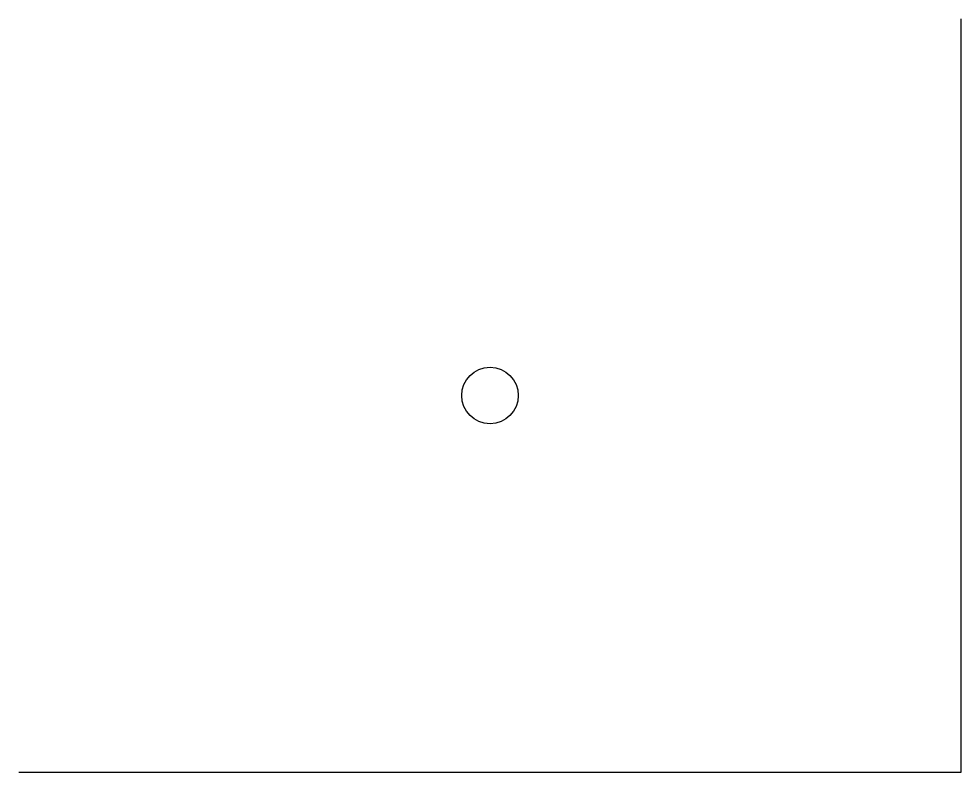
# Model space of a CAD drawing. Header units: metres. Extents: x 0 to 1000, y 0 to 800.
import ezdxf

# ---------------------------------------------------------------- set-up
doc = ezdxf.new("R2010")
doc.units = ezdxf.units.M
for name, color, linetype in [('DOOR', 7, 'Continuous'), ('WALL', 7, 'Continuous'), ('消防-烟感', 7, 'Continuous')]:
    doc.layers.add(name, color=color, linetype=linetype)

msp = doc.modelspace()

# ---------------------------------------------------------------- linework, layer by layer
at = {"layer": 'DOOR'}
msp.add_line((200, 0), (400, 0), dxfattribs=at)
at = {"layer": 'WALL'}
for p, q in [((1000, 0), (1000, 800)), ((0, 0), (1000, 0))]:
    msp.add_line(p, q, dxfattribs=at)
at = {"layer": '消防-烟感'}
msp.add_circle((500, 400), 30, dxfattribs=at)

doc.saveas('drawing.dxf')
